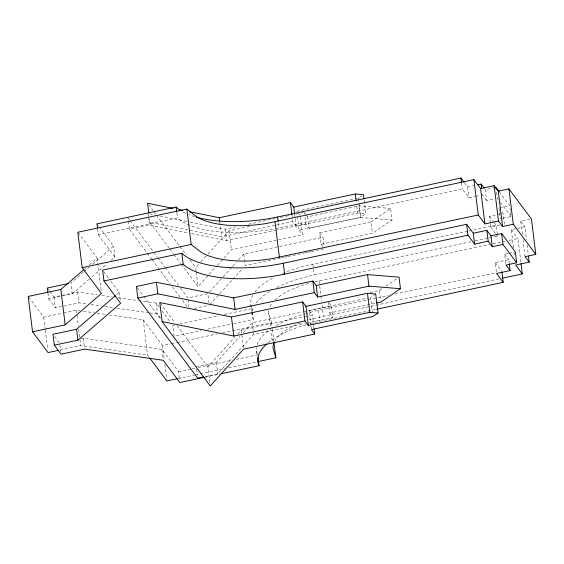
<?xml version="1.0" encoding="UTF-8"?>
<svg xmlns="http://www.w3.org/2000/svg" width="564" height="564" viewBox="0 0 564 564"><rect width="100%" height="100%" fill="white"/><g stroke="black" fill="none" stroke-linecap="round" stroke-linejoin="round"><path stroke-width="0.42" stroke-dasharray="2.82 2.11" d="M196.117 271.058L195.687 267.597L200.375 262.429M200.96 261.788L207.397 254.688M207.982 254.04L229.054 230.796L250.487 226.242M181.298 264.255L198.027 286.646L208.567 275.021M209.152 274.379L216.759 265.982M217.344 265.334L231.395 249.838L277.685 240.01M209.618 291.743L222.583 277.439M223.175 276.79L232.016 267.033M232.608 266.384L236.14 262.486M238.501 259.884L243.803 254.033L322.989 237.211L324.208 247.124M209.857 304.602L232.255 279.899M232.847 279.25L242.28 268.845M209.794 382.484L207.883 366.903L234.807 337.202M237.733 333.973L241.251 330.102L304.68 316.63M196.307 366.628L216.28 362.391L239.862 336.384M243.401 332.485L252.242 322.728L302.163 312.125M205.218 376.604L217.704 373.953L253.659 334.29L305.3 323.327M84.607 268.943L85.925 267.801M89.225 264.953L97.149 258.101L77.832 232.255M83.38 272.229L70.909 283.015L72.241 293.893L61.286 296.22M84.036 271.665L89.295 267.124M92.574 264.283L113.59 246.123L99.546 227.334M72.241 293.893L89.316 279.138M91.939 276.868L107.047 263.818M110.981 260.413L114.922 257.008L113.59 246.123M116.642 294.641L119.265 292.371L110.424 280.541M296.875 211.232L358.387 198.168L362.222 195.539M297.517 216.428L299.216 230.274L360.72 217.21L365.839 213.707L364.14 199.86M371.027 221.849L390.605 208.447L392.022 220.009L372.444 233.411L321.085 244.325L319.661 232.763L371.027 221.849L372.444 233.411M370.047 292.547L379.459 290.545L382.364 288.564M385.987 286.082L397.592 278.137M375.694 293.971L370.576 297.475L372.494 313.055M314.881 281.824L489.559 244.607M499.069 278.884L315.029 318.195A68.265 26.67 -7 0 0 309.142 319.901M97.565 228.878L98.284 234.737L177.47 217.916A85.037 33.227 -7 0 0 274.731 228.723M128.395 221.109L129.41 229.365L149.382 225.121L188.016 232.932M190.026 222.061L225.226 229.174L235.555 226.975M248.463 224.232L271.707 219.297M272.567 219.114L275.147 218.564M280.308 217.471L285.476 216.372M286.336 216.188L288.916 215.645M295.804 214.179L304.412 212.353L305.836 214.264M306.315 214.898L307.74 216.809L359.106 205.895L390.605 208.447M149.502 218.818L149.925 222.279L221.624 236.767L275.627 225.29M276.48 225.114L292.772 221.652L296.1 226.108L357.604 213.044L365.839 213.707M464.532 182.849L467.598 186.959L473.534 185.697M275.577 228.561A85.037 33.227 -7 0 0 278.94 227.877L462.283 188.933L468.938 197.844L474.867 196.582M191.45 233.623L226.643 240.736L274.844 230.493M275.704 230.316L305.829 223.915L309.157 228.371L360.523 217.457L392.022 220.009M495.143 187.481L485.266 189.582L486.605 200.467L494.832 198.718M475.713 196.406L479.95 195.504M278.538 239.827L302.544 234.73L300.203 215.688L298.779 213.777M49.893 291.482L54.024 297.009L77.62 291.997L97.48 294.81M47.926 293.047L48.645 298.906L60.447 296.403M499.796 207.742L509.673 205.648L499.655 192.246M280.512 258.101L245.227 265.595L244.614 260.638M281.373 257.917L283.96 257.367M284.82 257.184L287.4 256.634M288.26 256.458L303.756 253.166M304.616 252.982L307.197 252.432M308.057 252.249L310.637 251.699M311.497 251.516L324.413 248.773M48.645 298.906L55.364 307.888L78.953 302.875L86.729 303.982M490.349 222.999L489.531 216.301L497.998 214.503M498.851 214.32L501.389 213.784M502.778 218.275L511.012 216.527L509.983 208.158M28.715 297.115L43.717 317.187L62.611 313.175M63.471 312.992L76.359 310.256L79.827 310.75M282.43 273.441A85.037 33.227 -7 0 1 312.844 264.149L467.782 231.24M468.642 231.057L496.186 225.205L497.526 236.09L492.358 237.19M490.454 223.837L490.863 227.186L500.183 225.205M522.349 234.229L520.755 221.285L529.808 219.361M513.536 247.779L511.315 229.668L524.865 226.784L526.459 239.728M276.783 287.52A85.037 33.227 -7 0 1 314.183 275.035L470.841 241.759M475.142 240.842L488.057 238.1M488.917 237.916L491.498 237.366M492.999 243.881L501.615 242.048M502.475 241.864L505.915 241.131M509.362 240.405L517.971 238.572L520.939 262.725M194.284 308.438L209.265 305.251M80.772 338.781L83.296 338.245L161.875 349.384L178.513 371.648L179.542 380.023M505.781 263.381L504.653 254.174L507.945 253.469M508.77 253.299L513.705 252.249M174.558 325.033L172.838 325.4L174.17 336.285L200.854 330.617M179.719 323.933L217.591 315.889M224.479 314.43L252.023 308.578A85.037 33.227 -7 0 1 253.017 294.838M60.087 350.004L80.694 345.626L147.556 355.101L148.6 356.497M496.341 271.763L495.206 262.549L508.763 259.673L509.172 263.021M207.742 329.15L232.699 323.849M233.559 323.666L253.356 319.464L252.023 308.578M310.877 325.252L309.072 310.538L368.87 297.834M303.023 311.941L331.428 305.914L332.845 317.476L308.748 322.594M305.491 313.633A85.037 33.227 -7 0 1 318.526 310.397L388.243 295.592M395.131 294.126L495.841 272.736M109.353 314.931L143.214 319.732L162.531 345.584L170.25 343.941M171.111 343.758L176.264 342.665M177.117 342.482L217.457 333.916M222.604 332.823L271.524 322.432L268.809 313.415A68.265 26.67 -7 0 1 268.88 310.101M305.54 316.446L312.4 314.987L313.57 324.512M328.199 302.283L329.517 313.02L375.744 303.199M310.01 323.637A85.037 33.227 -7 0 1 319.858 321.283L375.807 309.396M178.513 371.648L191.422 368.905M192.289 368.729L194.869 368.179M198.309 367.446L231.882 360.318M236.182 359.402L257.699 354.834M178.027 378.578L194.333 375.116M195.193 374.933L199.487 374.024M200.34 373.84L225.233 368.553M228.66 367.827L256.987 361.813M204.81 377.231L219.445 374.122M101.795 295.423L112.158 296.89M118.2 297.75L138.06 300.563M138.927 300.683L156.193 303.129L159.316 307.309M91.044 304.588L101.407 306.062M104.862 306.548L113.491 307.775M116.945 308.261L148.896 312.787M149.756 312.914L157.532 314.014L160.648 318.188M83.303 311.243L93.723 312.717M97.191 313.21L105.877 314.444M149.679 213.911L154.832 214.947M159.979 215.991L189.173 221.885M520.755 221.285L524.865 226.784M498.357 199.6L497.307 198.19L496.376 190.66M500.465 202.427L511.012 216.527M502.059 212.043L503.081 213.418L504.42 224.303L503.391 222.928M511.315 229.668L517.971 238.572M486.605 200.467L482.495 194.961L482.185 192.451M489.531 216.301L493.627 221.779M494.134 222.47L496.186 225.205M490.863 227.186L495.474 233.348M495.989 234.032L497.526 236.09M504.653 254.174L508.763 259.673M495.206 262.549L501.868 271.46M319.661 232.763L322.989 237.211M321.085 244.325L323.933 248.139M299.216 230.274L302.544 234.73M329.052 302.727L331.428 305.914M329.517 313.02L332.845 317.476M309.072 310.538L312.4 314.987M148.628 204.633L153.337 210.929M153.859 211.627L155.953 214.426M156.475 215.124L179.479 245.911M180.001 246.609L186.275 255.006M189.934 259.905L195.687 267.597M149.925 222.279L169.27 248.167M169.792 248.865L173.451 253.758M173.973 254.463L180.776 263.557M129.565 219.911L127.986 217.803L128.296 220.284M130.087 220.616L153.204 251.544M153.725 252.242L157.405 257.163M157.934 257.868L164.758 267.005M165.287 267.71L178.421 285.278M180.522 288.091L187.875 297.933L207.848 293.689L208.962 302.776M129.41 229.365L146.746 252.559M147.267 253.264L151.469 258.89M151.998 259.588L170.384 284.193M172.485 287.005L180.36 297.545M182.461 300.358L187.192 306.682M160.303 303.235L174.939 322.827M177.033 325.625L207.883 366.903M96.945 223.852L99.024 226.636M161.917 310.785L170.236 321.917M98.284 234.737L114.922 257.008M137.475 287.908L143.249 295.642M143.778 296.34L160.585 318.836M103.663 271.495L109.902 279.85M47.827 288.719L49.378 290.791M54.539 336.348L59.185 342.567M527.093 244.903L528.256 254.392M522.983 239.404L525.098 256.655M514.065 252.094L514.601 256.409M498.971 207.919L500.31 218.804M467.598 186.959L468.938 197.844M461.564 183.074L462.283 188.933M379.459 290.545L380.679 300.457M358.387 198.168L360.72 217.21M359.106 205.895L360.523 217.457M356.758 206.114L357.604 213.044M319.083 280.816L319.612 285.13M319.717 285.997L321.621 301.521M322.044 304.976L323.426 316.185M307.74 216.809L309.157 228.371M312.844 264.149L313.358 268.337M313.464 269.169L314.183 275.035M318.526 310.397L319.858 321.283M304.412 212.353L304.616 214.003M305.018 217.309L305.829 223.915M313.676 325.379L313.993 327.973M310.983 326.119L311.406 329.58M294.612 213.989L296.1 226.108M291.919 214.729L292.772 221.652M278.327 222.851L278.94 227.877M271.524 322.432L272.264 328.474M272.37 329.334L273.85 341.41M268.809 313.415L272.306 341.883M250.825 304.609L251.65 311.307M251.756 312.146L252.164 315.495M256.507 350.864L257.121 355.884M243.803 254.033L244.515 259.814M252.242 322.728L253.659 334.29M229.054 230.796L231.395 249.838M241.251 330.102L243.585 349.144M225.226 229.174L226.643 240.736M219.812 222.047L221.624 236.767M216.28 362.391L217.704 373.953M196.223 271.926L198.027 286.646M188.073 299.583L188.989 307.02M196.61 369.11L197.322 374.891M176.849 212.896L177.47 217.916M147.965 213.559L148.269 216.04M148.367 216.865L149.382 225.121M162.531 345.584L164.328 360.248M164.857 364.563L166.768 380.087M156.193 303.129L157.532 314.014M161.875 349.384L163.003 358.591M143.214 319.732L147.556 355.101M119.265 292.371L120.294 300.746M97.149 258.101L101.175 290.883M77.62 291.997L78.953 302.875M83.296 338.245L84.529 348.291M76.359 310.256L76.887 314.571M76.993 315.431L78.262 325.788M78.685 329.235L79.848 338.724M79.954 339.584L80.694 345.626M54.024 297.009L55.364 307.888M59.911 344.935L60.729 351.633M43.717 317.187L45.205 329.263M45.31 330.13L47.743 349.969M254.907 291.997A85.037 33.227 -7 0 1 274.71 277.009M194.58 216.647A85.037 33.227 -7 0 1 188.869 214.658M185.775 213.319A85.037 33.227 -7 0 1 181.086 210.802M269.98 306.71A68.265 26.67 -7 0 1 272.088 303.291M275.176 299.893A68.265 26.67 -7 0 1 310.686 282.825M253.356 319.464A85.037 33.227 -7 0 1 252.129 312.202M252.249 311.363A85.037 33.227 -7 0 1 253.617 307.14M256.246 302.882A85.037 33.227 -7 0 1 270.459 290.975M268.133 342.82A85.037 33.227 -7 0 1 306.041 324.744M274.661 341.396A68.265 26.67 -7 0 1 300.506 322.953M257.36 354.051A85.037 33.227 -7 0 1 256.472 347.565M257.121 344.632A85.037 33.227 -7 0 1 269.437 329.891M276.191 325.527A85.037 33.227 -7 0 1 304.708 313.866"/><path stroke-width="0.85" d="M58.367 350.371L48.06 352.556L32.543 331.794L28.2 296.424L60.834 289.494L83.944 269.514M32.543 331.794L65.177 324.857L101.492 293.47L82.175 267.625L77.832 232.255L186.825 209.103L196.491 216.647A68.265 26.67 -7 0 0 266.349 223.499L473.922 179.634L480.577 188.545L484.92 223.908L498.477 221.032L502.587 226.531L513.289 224.261L535.8 254.385L525.098 256.655L529.208 262.154L515.658 265.038L522.313 273.942L502.51 278.151M204.81 377.231L179.853 382.533L163.207 360.269L84.635 349.13L61.039 354.143L54.327 345.161L52.988 334.276L76.584 329.263L115.324 295.776M54.327 345.161L77.924 340.148L120.604 303.256L103.959 280.992L102.627 270.107L181.812 253.285A85.037 33.227 -7 0 0 283.283 263.247L466.625 224.303L473.281 233.214L474.62 244.092L488.17 241.216L492.28 246.715L502.982 244.445L516.687 262.782L505.986 265.052L510.096 270.558L496.546 273.434L503.201 282.338L376.674 309.22M203.555 376.956L197.731 378.19L137.842 298.067L136.425 286.498L156.397 282.261L233.658 297.87L312.844 281.048L316.171 285.504L367.538 274.59L399.037 277.143L400.461 288.712L380.883 302.114L376.604 303.016M378.035 313.013L372.917 316.517L311.406 329.58L314.733 334.036L243.585 349.144L210.217 385.945L162.115 321.586L159.781 302.537L231.473 317.024L302.621 301.909L305.956 306.365L308.289 325.414L369.801 312.343L378.035 313.013L375.694 293.971L367.46 293.301L305.956 306.365M180.381 210.351A85.037 33.227 -7 0 1 176.13 207.037L96.945 223.852L97.459 228.039M189.405 211.683L219.283 217.718L290.432 202.61L293.759 207.058L294.612 213.989M293.759 207.058L355.271 193.995L363.505 194.665L364.034 198.993M196.223 217.126A85.037 33.227 -7 0 0 277.608 216.992L460.943 178.055L464.017 182.165M82.175 267.625L191.168 244.473L200.833 252.009A68.265 26.67 -7 0 0 270.692 258.869L478.265 215.004L484.92 223.908M477.764 184.802L481.155 184.083L484.236 188.207M480.577 188.545L494.134 185.662L498.245 191.168L502.587 226.531M498.245 191.168L508.947 188.891L531.457 219.015L535.8 254.385M68.378 283.551L47.313 288.021L47.827 292.208M103.959 280.992L183.145 264.171A85.037 33.227 -7 0 0 284.623 274.125L467.958 235.188L474.62 244.092M137.842 298.067L157.821 293.823L235.082 309.432L314.268 292.61L317.595 297.066L368.955 286.159L400.461 288.712M473.281 233.214L486.838 230.331L490.948 235.837L492.28 246.715M490.948 235.837L501.65 233.559L515.355 251.897L516.687 262.782M162.115 321.586L233.813 336.066L304.962 320.958L308.289 325.414M177.174 378.761L166.873 380.954L149.643 357.893M257.84 361.63L275.866 357.802L273.956 342.27M221.166 373.756L259.038 365.712A85.037 33.227 -7 0 1 266.913 343.857M173.19 208.405L147.585 203.23L148.755 212.755M179.169 209.611L182.581 210.302M499.133 191.541L495.967 187.311L496.172 188.982M275.866 357.802L273.152 348.785A68.265 26.67 -7 0 1 274.323 342.08M528.468 256.119L529.208 262.154M521.044 263.592L522.313 273.942M508.947 188.891L513.289 224.261M509.278 263.86L510.096 270.558M501.65 233.559L502.982 244.445M494.134 185.662L498.477 221.032M501.967 272.299L503.201 282.338M481.155 184.083L481.67 188.263M486.838 230.331L488.17 241.216M473.922 179.634L478.265 215.004M460.943 178.055L461.458 182.235M466.625 224.303L467.958 235.188M367.538 274.59L368.955 286.159M355.271 193.995L356.117 200.918M367.46 293.301L369.801 312.343M316.171 285.504L317.595 297.066M312.844 281.048L314.268 292.61M314.099 328.84L314.733 334.036M290.432 202.61L291.919 214.729M302.621 301.909L304.962 320.958M277.608 216.992L278.115 221.18M283.283 263.247L284.623 274.125M275.035 221.878L279.377 257.247M258.009 357.343L259.038 365.712M233.658 297.87L235.082 309.432M219.283 217.718L219.706 221.18M231.473 317.024L233.813 336.066M186.825 209.103L191.168 244.473M176.13 207.037L176.751 212.057M181.812 253.285L183.145 264.171M156.397 282.261L157.821 293.823M76.584 329.263L77.924 340.148M60.834 289.494L65.177 324.857"/></g></svg>
